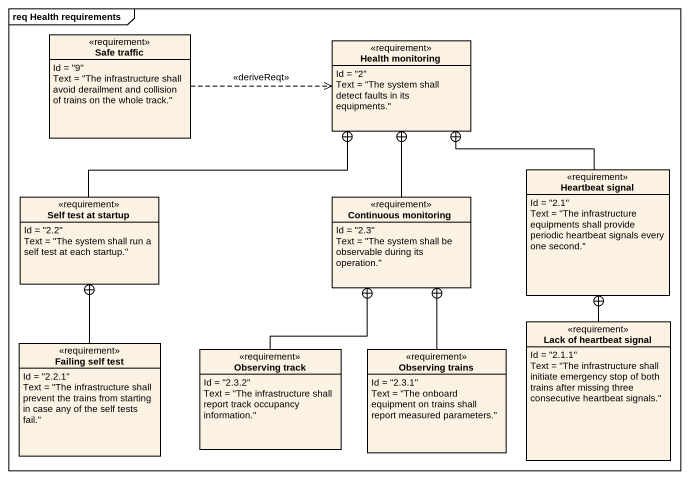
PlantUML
@startuml
mainframe req Health requirements
hide circle
hide empty members
class "Safe traffic" as Safe_traffic <<requirement>> {
  Id = "9"
  Text = "The infrastructure shall avoid derailment and collision of trains on the whole track."
}
class "Health monitoring" as Health_monitoring <<requirement>> {
  Id = "2"
  Text = "The system shall detect faults in its equipments."
}
class "Heartbeat signal" as Heartbeat_signal <<requirement>> {
  Id = "2.1"
  Text = "The infrastructure equipments shall provide periodic heartbeat signals every one second."
}
class "Self test at startup" as Self_test_at_startup <<requirement>> {
  Id = "2.2"
  Text = "The system shall run a self test at each startup."
}
class "Continuous monitoring" as Continuous_monitoring <<requirement>> {
  Id = "2.3"
  Text = "The system shall be observable during its operation."
}
class "Lack of heartbeat signal" as Lack_of_heartbeat_signal <<requirement>> {
  Id = "2.1.1"
  Text = "The infrastructure shall initiate emergency stop of both trains after missing three consecutive heartbeat signals."
}
class "Failing self test" as Failing_self_test <<requirement>> {
  Id = "2.2.1"
  Text = "The infrastructure shall prevent the trains from starting in case any of the self tests fail."
}
class "Observing track" as Observing_track <<requirement>> {
  Id = "2.3.2"
  Text = "The infrastructure shall report track occupancy information."
}
class "Observing trains" as Observing_trains <<requirement>> {
  Id = "2.3.1"
  Text = "The onboard equipment on trains shall report measured parameters."
}
Safe_traffic .right.> Health_monitoring : <<deriveReqt>>
Heartbeat_signal -up-+ Health_monitoring
Self_test_at_startup -right-+ Health_monitoring
Continuous_monitoring -up-+ Health_monitoring
Lack_of_heartbeat_signal -up-+ Heartbeat_signal
Failing_self_test -up-+ Self_test_at_startup
Observing_track -up-+ Continuous_monitoring
Observing_trains -up-+ Continuous_monitoring
@enduml
